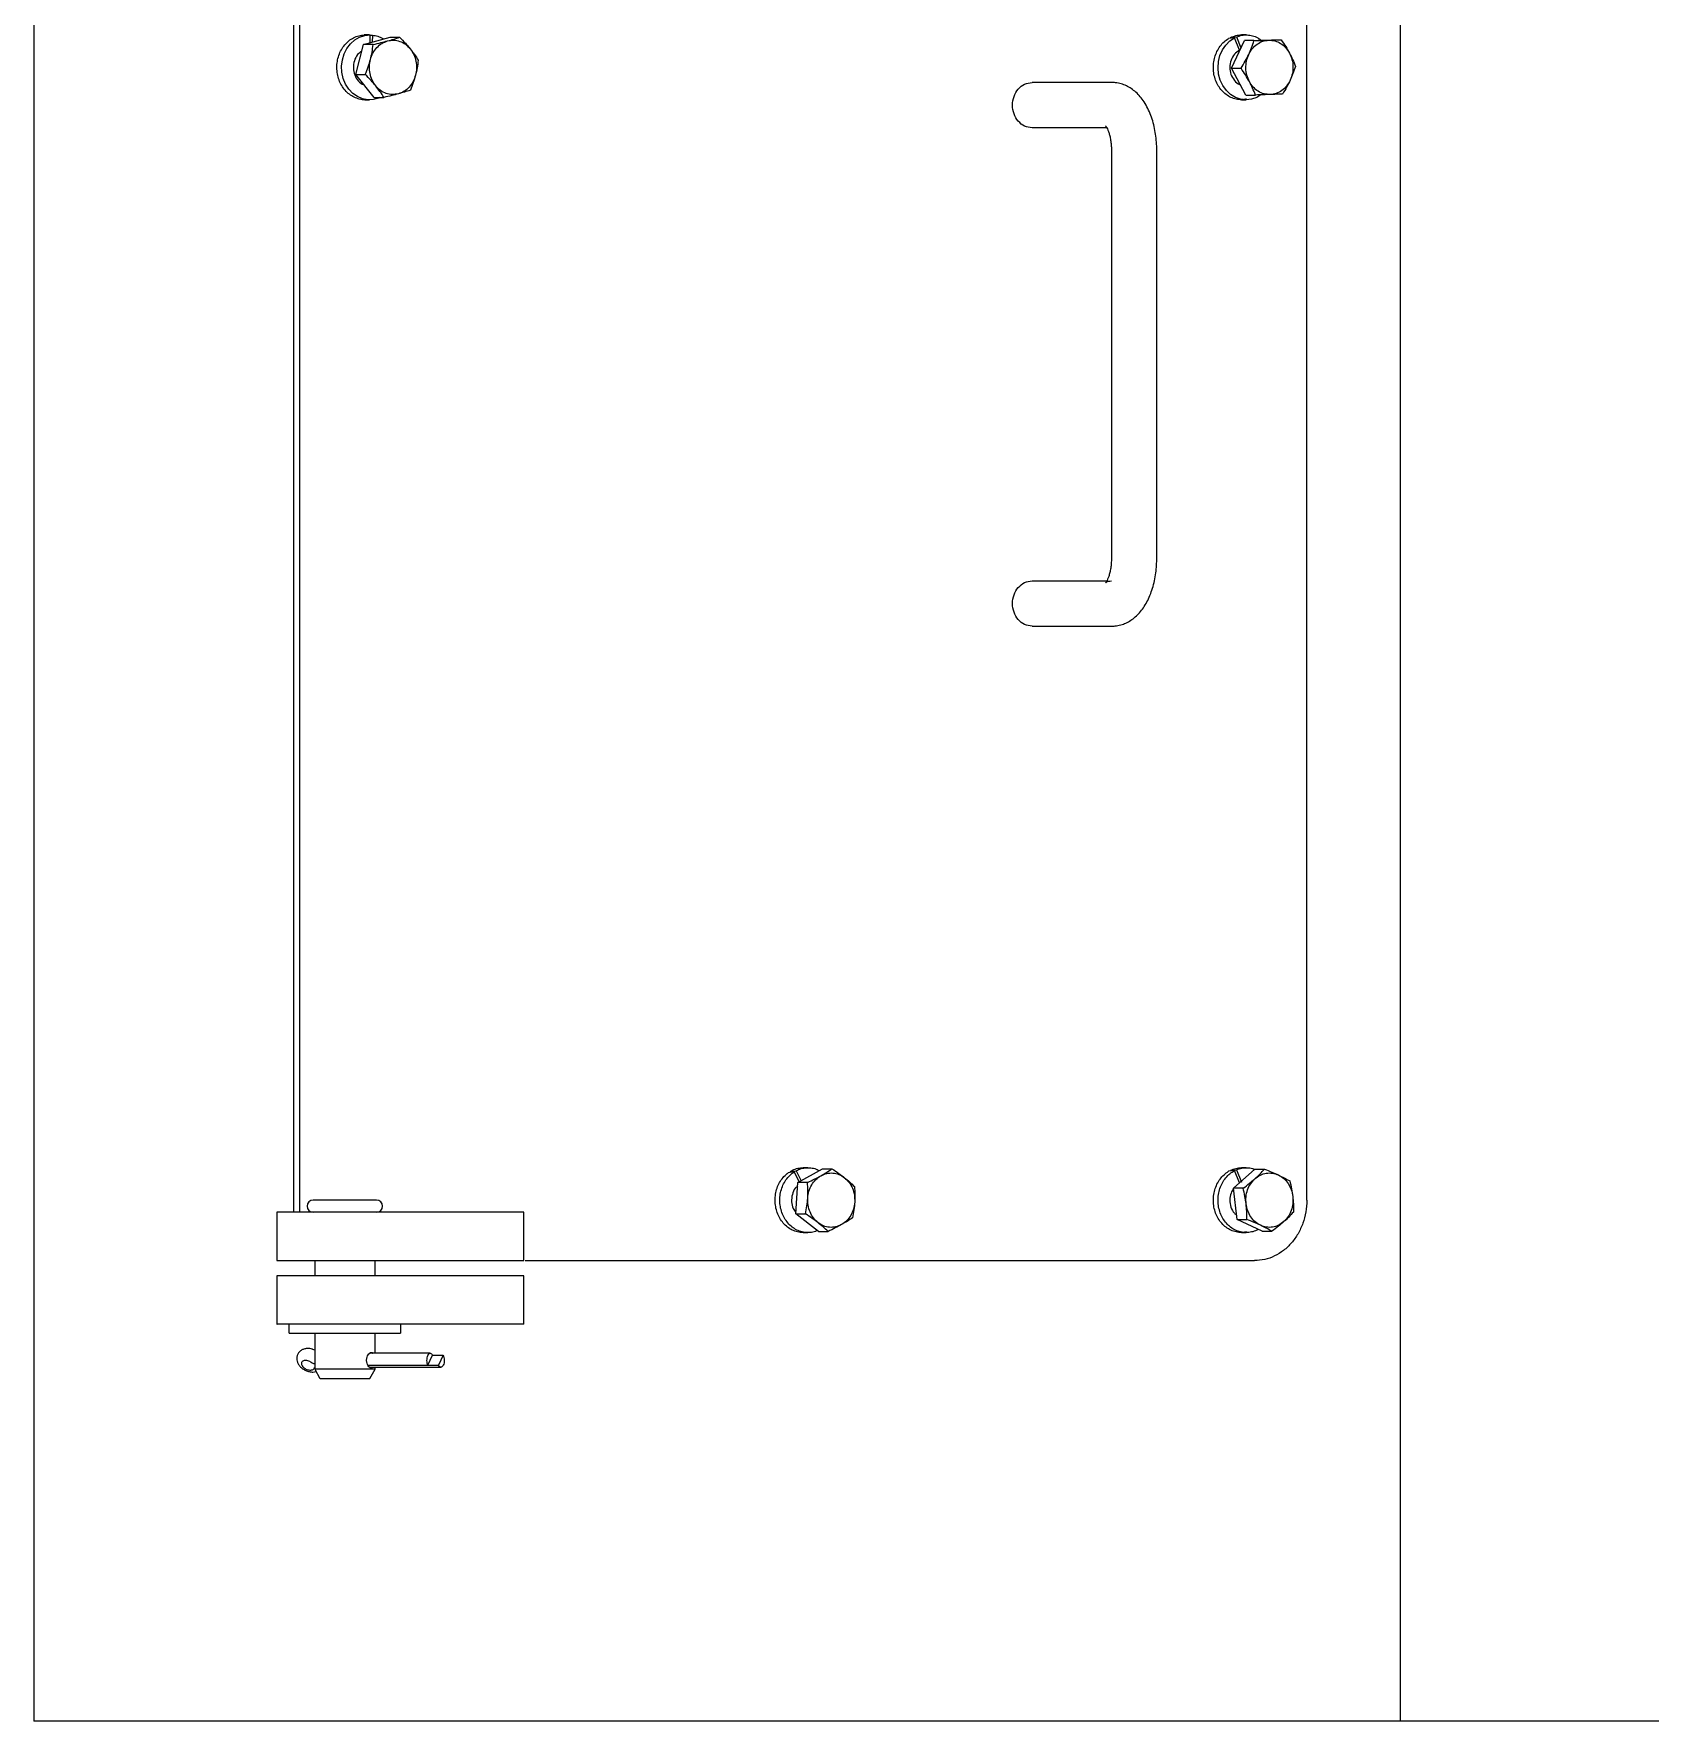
# Model space of a CAD drawing. Header units: millimetres. Extents: x 1293 to 41893, y 1011 to 26911.
# Drawn here: x 11413.3 to 11770, y 14113.7 to 14486.1 of the extents above; entities that cross this region are included whole.
import ezdxf

# ---------------------------------------------------------------- set-up
doc = ezdxf.new("R2010")
doc.units = ezdxf.units.MM
doc.header["$LTSCALE"] = 50
doc.layers.add('MAQUINAS', color=11, linetype='Continuous')

msp = doc.modelspace()

# ---------------------------------------------------------------- linework, layer by layer
at = {"layer": 'MAQUINAS', "linetype": 'Continuous', "lineweight": 25}
for p, q in [((11413.2516314, 15093.7092064), (11413.2516314, 14113.7092064)), ((11714.7942794, 15093.7092064), (11714.7942794, 14113.7092064)), ((11470.5751155, 14981.3758731), (11470.5751155, 14226.0425398)), ((11471.9084489, 14981.3758731), (11471.9084489, 14226.0425398)), ((11694.1883025, 14228.7092064), (11694.1883025, 14978.7092064)), ((11484.2934538, 14477.1302591), (11486.0302959, 14483.761838)), ((11486.0302959, 14483.761838), (11491.8724011, 14485.3407854)), ((11488.1490134, 14483.761838), (11486.0302959, 14483.761838)), ((11486.9303902, 14485.8635976), (11486.1625575, 14485.8628664)), ((11487.3755257, 14485.8658731), (11486.9303833, 14485.8658731)), ((11487.5015475, 14484.1594736), (11487.5114887, 14485.8641509)), ((11487.5113572, 14485.8416071), (11487.97031, 14485.8328422)), ((11487.97031, 14485.8328422), (11487.9612759, 14484.2837245)), ((11491.8724011, 14485.3407854), (11493.9911186, 14485.3407854)), ((11678.240588, 14485.2334978), (11676.9229378, 14485.0753105)), ((11677.3387137, 14485.2998272), (11678.6663129, 14485.4335326)), ((11677.5505409, 14478.5036404), (11680.3950455, 14484.6037818)), ((11679.3469419, 14482.5110679), (11678.240588, 14485.2334978)), ((11678.6663129, 14485.4335326), (11679.6515084, 14483.0092399)), ((11680.7878659, 14485.8658731), (11679.7545359, 14485.8658731)), ((11680.3950455, 14484.6037818), (11686.3924039, 14484.8093478)), ((11682.513763, 14484.6037818), (11680.3950455, 14484.6037818)), ((11686.3924039, 14484.8093478), (11688.5111213, 14484.8093478)), ((11679.290804, 14482.6492077), (11679.4919681, 14482.6671001)), ((11484.2934538, 14477.1302591), (11486.4121713, 14477.1302591)), ((11488.3987169, 14472.0776275), (11484.2934538, 14477.1302591)), ((11677.5505409, 14478.5036404), (11679.6692584, 14478.5036404)), ((11680.7033946, 14472.6090651), (11677.5505409, 14478.5036404)), ((11651.0665243, 14475.3758731), (11633.5665243, 14475.3758731)), ((11680.7033946, 14472.6090651), (11682.8221121, 14472.6090651)), ((11486.3421957, 14471.5525398), (11487.3755257, 14471.5525398)), ((11488.3987169, 14472.0776275), (11490.5174344, 14472.0776275)), ((11679.7545359, 14471.5525398), (11680.7878659, 14471.5525398)), ((11650.0370335, 14465.3758731), (11633.5665243, 14465.3758731)), ((11651.0665243, 14460.3758731), (11651.0665243, 14370.3758731)), ((11661.0665243, 14370.3758731), (11661.0665243, 14460.3758731)), ((11633.5665243, 14365.3758731), (11650.0379795, 14365.3758731)), ((11633.5665243, 14355.3758731), (11651.0665243, 14355.3758731)), ((11581.0647363, 14234.9607518), (11579.7597191, 14234.7753103)), ((11580.1575209, 14235.0397066), (11581.4742483, 14235.2017279)), ((11582.2075133, 14232.6751978), (11581.0647363, 14234.9607518)), ((11581.4742483, 14235.2017279), (11582.5782128, 14232.9937989)), ((11581.8794802, 14232.6038328), (11587.2815745, 14235.6187685)), ((11584.0816958, 14235.8658731), (11583.0483658, 14235.8658731)), ((11587.2815745, 14235.6187685), (11589.400292, 14235.6187685)), ((11678.240588, 14235.2334978), (11676.9229378, 14235.0753105)), ((11677.3387137, 14235.2998272), (11678.6663129, 14235.4335326)), ((11677.9947745, 14231.3328949), (11682.7391032, 14235.5741754)), ((11679.3469419, 14232.5110679), (11678.240588, 14235.2334978)), ((11678.6663129, 14235.4335326), (11679.7801329, 14232.6927307)), ((11680.7878659, 14235.8658731), (11679.7545359, 14235.8658731)), ((11682.7391032, 14235.5741754), (11684.8578207, 14235.5741754)), ((11581.4396349, 14225.6942708), (11581.8794802, 14232.6038328)), ((11583.9981977, 14232.6038328), (11581.8794802, 14232.6038328)), ((11680.113492, 14231.3328949), (11677.9947745, 14231.3328949)), ((11678.8035705, 14224.4679259), (11677.9947745, 14231.3328949)), ((11679.290804, 14232.6492077), (11679.4867027, 14232.6666318)), ((11466.9084489, 14226.0425398), (11466.9084489, 14215.3758731)), ((11521.4298037, 14226.0425398), (11494.8818224, 14226.0425398)), ((11521.4298037, 14215.3758731), (11521.4298037, 14226.0425398)), ((11581.4396349, 14225.6942708), (11583.5583524, 14225.6942708)), ((11586.4018838, 14221.7996444), (11581.4396349, 14225.6942708)), ((11678.8035705, 14224.4679259), (11680.922288, 14224.4679259)), ((11684.3566953, 14221.8442375), (11678.8035705, 14224.4679259)), ((11583.0483658, 14221.5525398), (11584.0816958, 14221.5525398)), ((11586.4018838, 14221.7996444), (11588.5206013, 14221.7996444)), ((11679.7545359, 14221.5525398), (11680.7878659, 14221.5525398)), ((11684.3566953, 14221.8442375), (11686.4754127, 14221.8442375)), ((11475.241769, 14215.3758731), (11475.241769, 14212.0425398)), ((11488.5751023, 14212.0425398), (11488.5751023, 14215.3758731)), ((11494.8818224, 14215.3758731), (11521.4298037, 14215.3758731)), ((11521.6631371, 14215.3758731), (11682.6412971, 14215.3758731)), ((11466.9084489, 14212.0425398), (11466.9084489, 14201.3758731)), ((11521.4298037, 14212.0425398), (11494.8818224, 14212.0425398)), ((11521.4298037, 14201.3758731), (11521.4298037, 14212.0425398)), ((11469.5751155, 14201.3758731), (11469.5751155, 14199.3758731)), ((11494.2417822, 14199.3758731), (11494.2417822, 14201.3758731)), ((11521.4298037, 14201.3758731), (11494.8818224, 14201.3758731)), ((11475.241769, 14199.3758731), (11475.241769, 14191.3758731)), ((11488.5751023, 14194.9092064), (11488.5751023, 14199.3758731)), ((11500.7637379, 14194.9092064), (11487.3395402, 14194.9092064)), ((11500.2497398, 14192.2710286), (11501.2777359, 14194.4807176)), ((11501.2777359, 14194.4807176), (11503.6120807, 14194.4807176)), ((11503.6120807, 14194.4807176), (11502.5840846, 14192.2710286)), ((11475.241769, 14191.6859394), (11475.0928354, 14191.5343383)), ((11475.241769, 14191.3758731), (11476.3964695, 14189.3758731)), ((11487.003112, 14192.2710286), (11502.5840846, 14192.2710286)), ((11487.3395402, 14191.8425398), (11503.0980826, 14191.8425398)), ((11487.4204018, 14189.3758731), (11488.5751023, 14191.3758731)), ((11488.5751023, 14191.3758731), (11488.5751023, 14191.8425398)), ((11510.8968592, 14113.7092064), (11413.2516314, 14113.7092064)), ((11913.4165986, 14113.7092064), (11577.1914783, 14113.7092064))]:
    msp.add_line(p, q, dxfattribs=at)
at = {"layer": 'MAQUINAS', "linetype": 'Continuous', "lineweight": 25, "flags": 128}
for points in [[(11489.6476082, 14472.0776275), (11489.3782481, 14471.9364659), (11488.2097283, 14471.6176608), (11487.0099006, 14471.5650035), (11485.823795, 14471.7804701), (11484.6959262, 14472.2559742), (11483.6686236, 14472.9736699), (11482.780442, 14473.9066218), (11482.0647153, 14475.0198161), (11481.5483047, 14476.2714743), (11481.2505914, 14477.6146212), (11481.1827485, 14478.9988483), (11481.3473224, 14480.372205), (11481.7381364, 14481.6831488), (11482.3405232, 14482.8824798), (11483.1318751, 14483.9251867), (11484.0824923, 14484.7721364), (11485.1566981, 14485.3915426), (11486.314177, 14485.7601589), (11487.5114887, 14485.8641509)], [(11684.0578277, 14472.6465443), (11683.1238877, 14472.0803392), (11681.9731381, 14471.6846269), (11680.7779048, 14471.552549), (11679.5830454, 14471.6890625), (11678.4334032, 14472.0890439), (11677.3721247, 14472.7374819), (11676.4390398, 14473.6100404), (11675.6691677, 14474.6739721), (11675.0914017, 14475.8893472), (11674.7274257, 14477.2105524), (11674.5908997, 14478.5880025), (11674.6869475, 14479.9700015), (11675.0119645, 14481.3046824), (11675.5537527, 14482.5419545), (11676.2919787, 14483.6353824), (11677.1989366, 14484.5439295), (11678.240588, 14485.2334978)]]:
    msp.add_lwpolyline(points, dxfattribs=at)
at = {"layer": 'MAQUINAS', "linetype": 'Continuous', "lineweight": 25}
for centre, start, end in [((11474.9084356, 14227.3758731), 90, 270), ((11488.9084356, 14227.3758731), 270, 90)]:
    msp.add_arc(centre, 1.3333333, start, end, dxfattribs=at)
for points, knots in [([(11486.3417841, 14471.5578676), (11486.3252947, 14471.5561022), (11485.9101963, 14471.51166), (11485.0894112, 14471.6733312), (11483.9360226, 14472.0599833), (11482.8713816, 14472.7270068), (11481.9374234, 14473.6102941), (11481.1686709, 14474.6871638), (11480.5941186, 14475.9143939), (11480.2352922, 14477.2466768), (11480.1056693, 14478.6338062), (11480.2101118, 14480.023784), (11480.5447015, 14481.364394), (11481.0968773, 14482.6054511), (11481.8459271, 14483.6999051), (11482.7636939, 14484.6084348), (11483.8158969, 14485.2903925), (11484.9624316, 14485.7446249), (11485.7625156, 14485.8234526), (11486.1625575, 14485.8628664)], [0, 0, 0, 0, 0.0025787957, 0.0649176209, 0.1272564462, 0.1895952715, 0.2519340967, 0.314272922, 0.3766117473, 0.4389505726, 0.5012893978, 0.5636282231, 0.6259670484, 0.6883058736, 0.7506446989, 0.8129835242, 0.8753223495, 0.9376611747, 1, 1, 1, 1]), ([(11487.5485415, 14480.4460486), (11487.6761654, 14480.9811881), (11487.9441068, 14482.1046924), (11488.0785875, 14483.1922816), (11488.1490134, 14483.761838)], [0, 0, 0, 0, 0.47631292503, 1, 1, 1, 1]), ([(11487.97031, 14485.8328422), (11488.364861, 14485.7584276), (11489.153963, 14485.6095984), (11489.9733139, 14485.2679118), (11490.3502916, 14484.9758892), (11490.3947784, 14484.9414279)], [0, 0, 0, 0, 0.4686478607, 0.9372957215, 1, 1, 1, 1]), ([(11488.1490134, 14483.761838), (11488.7295092, 14483.8974467), (11489.8379875, 14484.1563965), (11490.854051, 14484.4238975), (11491.3380152, 14484.5513117)], [0, 0, 0, 0, 0.523687075, 1, 1, 1, 1]), ([(11491.3380152, 14484.5513117), (11491.796916, 14484.6787259), (11492.76036, 14484.9462269), (11493.5681102, 14485.2051767), (11493.9911186, 14485.3407854)], [0, 0, 0, 0, 0.476312925, 1, 1, 1, 1]), ([(11493.9911186, 14485.3407854), (11494.4224449, 14484.9068376), (11495.2460785, 14484.0781982), (11495.9678908, 14483.222195), (11496.3116994, 14482.8144696)], [0, 0, 0, 0, 0.52368707497, 1, 1, 1, 1]), ([(11680.8364787, 14471.6933871), (11680.57855, 14471.6394336), (11679.9258527, 14471.5029025), (11678.8544411, 14471.5893301), (11677.6824879, 14471.9148825), (11676.5867893, 14472.5059895), (11675.6103864, 14473.3270846), (11674.7894107, 14474.3509371), (11674.1548136, 14475.5381572), (11673.7303718, 14476.8444523), (11673.5320386, 14478.2206961), (11673.5672051, 14479.6153668), (11673.8347384, 14480.9756969), (11674.3239028, 14482.2521941), (11675.0189314, 14483.3911211), (11675.8840643, 14484.3714832), (11676.5766467, 14484.8407014), (11676.9229378, 14485.0753105)], [0, 0, 0, 0, 0.0445881518, 0.1128318552, 0.1810755587, 0.2493192621, 0.3175629656, 0.385806669, 0.4540503725, 0.5222940759, 0.5905377793, 0.6587814828, 0.7270251862, 0.7952688897, 0.8635125931, 0.9317562966, 1, 1, 1, 1]), ([(11677.3387137, 14485.2998272), (11677.7163, 14485.4507955), (11678.4714725, 14485.7527321), (11679.3047187, 14485.9045178), (11679.7286849, 14485.8605196), (11679.7539495, 14485.8578977)], [0, 0, 0, 0, 0.4846446779, 0.9692893559, 1, 1, 1, 1]), ([(11678.6663129, 14485.4335326), (11679.050603, 14485.5674244), (11679.8191831, 14485.8352081), (11681.0308236, 14485.9038538), (11682.2233066, 14485.7124727), (11683.2685083, 14485.3250811), (11683.8510136, 14484.9051372), (11684.0931979, 14484.73054)], [0, 0, 0, 0, 0.2122405614, 0.4244811229, 0.6367216843, 0.8489622458, 1, 1, 1, 1]), ([(11681.3594599, 14481.5537111), (11681.5764674, 14482.045966), (11682.0320659, 14483.0794355), (11682.348205, 14484.0798681), (11682.513763, 14484.6037818)], [0, 0, 0, 0, 0.476312925, 1, 1, 1, 1]), ([(11682.513763, 14484.6037818), (11683.1075928, 14484.6214369), (11684.2415329, 14484.6551501), (11685.2838989, 14484.6899765), (11685.7803914, 14484.7065648)], [0, 0, 0, 0, 0.523687075, 1, 1, 1, 1]), ([(11685.7803914, 14484.7065648), (11686.2518204, 14484.7231531), (11687.2415669, 14484.7579795), (11688.074779, 14484.7916927), (11688.5111213, 14484.8093478)], [0, 0, 0, 0, 0.476312925, 1, 1, 1, 1]), ([(11688.5111213, 14484.8093478), (11688.8606494, 14484.3030893), (11689.5280864, 14483.3363698), (11690.0885441, 14482.3377267), (11690.3554974, 14481.8620601)], [0, 0, 0, 0, 0.523687075, 1, 1, 1, 1]), ([(11485.6355487, 14482.2546215), (11485.4012043, 14482.1123367), (11484.7580087, 14481.7218136), (11484.0655512, 14480.542562), (11483.6981504, 14478.9918531), (11483.8765592, 14477.3635555), (11484.576993, 14475.9849306), (11485.3652876, 14475.1241148), (11485.9139911, 14474.9573726), (11486.0179385, 14474.9257846)], [0, 0, 0, 0, 0.0987064144, 0.2709154699, 0.4431245254, 0.6153335809, 0.7875426365, 0.959751692, 1, 1, 1, 1]), ([(11486.4121713, 14477.1302591), (11486.6400845, 14477.6998155), (11487.0752934, 14478.7874047), (11487.3958542, 14479.910909), (11487.5485415, 14480.4460486)], [0, 0, 0, 0, 0.523687075, 1, 1, 1, 1]), ([(11496.3116994, 14482.8144696), (11496.6304446, 14482.4067442), (11497.2996375, 14481.550741), (11497.8225429, 14480.7221016), (11498.0963818, 14480.2881538)], [0, 0, 0, 0, 0.476312925, 1, 1, 1, 1]), ([(11498.0963818, 14480.2881538), (11498.0259559, 14479.7185974), (11497.8914752, 14478.6310082), (11497.6235338, 14477.5075039), (11497.4959099, 14476.9723643)], [0, 0, 0, 0, 0.523687075, 1, 1, 1, 1]), ([(11679.3469419, 14482.5110679), (11678.9455942, 14482.2429983), (11678.1428987, 14481.706859), (11677.3816284, 14480.3145982), (11677.1041133, 14478.7316372), (11677.3652746, 14477.1195175), (11678.1397902, 14475.7993236), (11678.9266031, 14475.0136561), (11679.4334736, 14474.8894687), (11679.4912363, 14474.8753163)], [0, 0, 0, 0, 0.1631689625, 0.326337925, 0.4895068875, 0.6526758499, 0.8158448124, 0.9790137749, 1, 1, 1, 1]), ([(11679.6692584, 14478.5036404), (11679.9923038, 14479.0275541), (11680.609171, 14480.0279867), (11681.117389, 14481.0614562), (11681.3594599, 14481.5537111)], [0, 0, 0, 0, 0.523687075, 1, 1, 1, 1]), ([(11690.3554974, 14481.8620601), (11690.5973873, 14481.3863935), (11691.1052255, 14480.3877505), (11691.4719343, 14479.421031), (11691.663975, 14478.9147725)], [0, 0, 0, 0, 0.476312925, 1, 1, 1, 1]), ([(11488.732752, 14474.6039433), (11488.3889435, 14475.0116687), (11487.6671311, 14475.8676719), (11486.8434975, 14476.6963113), (11486.4121713, 14477.1302591)], [0, 0, 0, 0, 0.47631292503, 1, 1, 1, 1]), ([(11497.4959099, 14476.9723643), (11497.3432226, 14476.4372248), (11497.0226618, 14475.3137205), (11496.5874529, 14474.2261313), (11496.3595397, 14473.6565749)], [0, 0, 0, 0, 0.476312925, 1, 1, 1, 1]), ([(11681.5136344, 14475.5563528), (11681.2466811, 14476.0320194), (11680.6862234, 14477.0306624), (11680.0187865, 14477.9973819), (11679.6692584, 14478.5036404)], [0, 0, 0, 0, 0.476312925, 1, 1, 1, 1]), ([(11691.663975, 14478.9147725), (11691.4984171, 14478.3908588), (11691.1822779, 14477.3904262), (11690.7266794, 14476.3569567), (11690.5096719, 14475.8647018)], [0, 0, 0, 0, 0.523687075, 1, 1, 1, 1]), ([(11490.5174344, 14472.0776275), (11490.2435956, 14472.5115753), (11489.7206901, 14473.3402147), (11489.0514972, 14474.1962179), (11488.732752, 14474.6039433)], [0, 0, 0, 0, 0.52368707497, 1, 1, 1, 1]), ([(11493.7064362, 14472.8671012), (11493.2224721, 14472.739687), (11492.2064086, 14472.472186), (11491.0979302, 14472.2132362), (11490.5174344, 14472.0776275)], [0, 0, 0, 0, 0.476312925, 1, 1, 1, 1]), ([(11496.3595397, 14473.6565749), (11495.9365313, 14473.5209662), (11495.128781, 14473.2620164), (11494.165337, 14472.9945154), (11493.7064362, 14472.8671012)], [0, 0, 0, 0, 0.52368707497, 1, 1, 1, 1]), ([(11661.0665243, 14460.3758731), (11661.0628847, 14460.6932083), (11661.0525233, 14461.5966355), (11660.9388507, 14463.0818139), (11660.6861428, 14464.8052488), (11660.3032944, 14466.4856589), (11659.7857782, 14468.1083533), (11659.12203, 14469.6569525), (11658.3339033, 14471.0447183), (11657.4461818, 14472.2388633), (11656.4986768, 14473.2205733), (11655.4774885, 14474.0219705), (11654.3922933, 14474.6445178), (11653.213308, 14475.098077), (11652.0926139, 14475.3402887), (11651.3579106, 14475.3657679), (11651.0665243, 14475.3758731)], [0, 0, 0, 0, 0.0431605368, 0.1228744979, 0.2030849947, 0.2842115597, 0.3667386308, 0.4511004513, 0.5374058435, 0.6137164547, 0.6861587356, 0.7548859029, 0.8207379387, 0.8846399636, 0.9542477262, 1, 1, 1, 1]), ([(11682.8221121, 14472.6090651), (11682.6300714, 14473.1153236), (11682.2633625, 14474.0820431), (11681.7555243, 14475.0806862), (11681.5136344, 14475.5563528)], [0, 0, 0, 0, 0.523687075, 1, 1, 1, 1]), ([(11686.0887404, 14472.7118481), (11685.592248, 14472.6952598), (11684.549882, 14472.6604334), (11683.4159418, 14472.6267202), (11682.8221121, 14472.6090651)], [0, 0, 0, 0, 0.476312925, 1, 1, 1, 1]), ([(11688.8194704, 14472.8146311), (11688.383128, 14472.796976), (11687.549916, 14472.7632628), (11686.5601695, 14472.7284364), (11686.0887404, 14472.7118481)], [0, 0, 0, 0, 0.523687075, 1, 1, 1, 1]), ([(11690.5096719, 14475.8647018), (11690.2676011, 14475.3724469), (11689.759383, 14474.3389774), (11689.1425158, 14473.3385448), (11688.8194704, 14472.8146311)], [0, 0, 0, 0, 0.47631292503, 1, 1, 1, 1]), ([(11649.7744065, 14465.7762461), (11649.7816994, 14465.7694873), (11649.7972279, 14465.755096), (11649.9610502, 14465.5318169), (11650.1784309, 14465.1320376), (11650.4228712, 14464.5488422), (11650.6584068, 14463.7973279), (11650.859662, 14462.8970001), (11651.0029826, 14461.8810308), (11651.0610187, 14461.0210681), (11651.0653396, 14460.5146998), (11651.0665243, 14460.3758731)], [0, 0, 0, 0, 0.0971388164, 0.2068330706, 0.3188614075, 0.435279222, 0.5570996947, 0.6840703489, 0.8152406406, 0.9493461023, 1, 1, 1, 1]), ([(11651.0665243, 14370.3758731), (11651.0643362, 14370.1855599), (11651.0578695, 14369.6230897), (11650.9850828, 14368.7027633), (11650.8262084, 14367.6730806), (11650.6057297, 14366.7603075), (11650.3496246, 14366.0066097), (11650.0914459, 14365.4439783), (11649.874501, 14365.0906401), (11649.750336, 14364.9454278), (11649.7754809, 14364.9824515), (11649.9974159, 14365.1360468), (11650.4428662, 14365.3266985), (11650.8486472, 14365.3586938), (11651.0665243, 14365.3758731)], [0, 0, 0, 0, 0.0462602151, 0.1367219817, 0.2263681415, 0.3142386648, 0.3996056221, 0.4820363974, 0.5617280656, 0.6399654663, 0.7194846424, 0.8028091725, 0.8941217854, 1, 1, 1, 1]), ([(11651.0665243, 14355.3758731), (11651.4463662, 14355.392703), (11652.2396145, 14355.4278499), (11653.4124033, 14355.7178291), (11654.5542149, 14356.1867635), (11655.6199934, 14356.8293482), (11656.6098252, 14357.6354691), (11657.524487, 14358.6089852), (11658.3607811, 14359.7555287), (11659.108011, 14361.0748992), (11659.7493631, 14362.5493026), (11660.2696361, 14364.143984), (11660.662296, 14365.8196446), (11660.9248364, 14367.5450824), (11661.0497998, 14369.0726919), (11661.0619319, 14370.0180359), (11661.0665243, 14370.3758731)], [0, 0, 0, 0, 0.0596188932, 0.1245059559, 0.1891232118, 0.2546087435, 0.3221239966, 0.3927975063, 0.4674499287, 0.5460681499, 0.6274325348, 0.7094797321, 0.7908829251, 0.8714328517, 0.9513339992, 1, 1, 1, 1]), ([(11583.0474413, 14221.5812237), (11582.9241899, 14221.5730675), (11582.4008252, 14221.5384338), (11581.4818268, 14221.7504917), (11580.3474597, 14222.2145799), (11579.3140985, 14222.9419054), (11578.4209871, 14223.880466), (11577.7015229, 14225.0016538), (11577.1827375, 14226.2616228), (11576.8841083, 14227.6135311), (11576.8167878, 14229.0066192), (11576.9835181, 14230.3882376), (11577.377235, 14231.7080112), (11577.9861725, 14232.9108557), (11578.77624, 14233.9723518), (11579.4318927, 14234.5076575), (11579.7597191, 14234.7753103)], [0, 0, 0, 0, 0.02314700086, 0.09828953926, 0.17343207765, 0.24857461605, 0.32371715444, 0.39885969284, 0.47400223123, 0.54914476963, 0.62428730802, 0.69942984642, 0.77457238481, 0.84971492321, 0.9248574616, 1, 1, 1, 1]), ([(11586.1816896, 14222.0088702), (11586.0482346, 14221.9443038), (11585.5450801, 14221.7008743), (11584.5968477, 14221.5428585), (11583.3930525, 14221.5488506), (11582.2096315, 14221.8402336), (11581.0979354, 14222.3849469), (11580.097828, 14223.1682075), (11579.2473413, 14224.1591033), (11578.5782619, 14225.3208499), (11578.1157325, 14226.6097458), (11577.8771165, 14227.9774179), (11577.8713188, 14229.3726394), (11578.0987545, 14230.7426384), (11578.5501481, 14232.0375315), (11579.2113204, 14233.202998), (11580.04715, 14234.2166564), (11580.7255409, 14234.71272), (11581.0647363, 14234.9607518)], [0, 0, 0, 0, 0.0234999506, 0.0885999539, 0.1536999572, 0.2187999605, 0.2838999638, 0.3489999671, 0.4140999704, 0.4791999736, 0.5442999769, 0.6093999802, 0.6744999835, 0.7395999868, 0.8046999901, 0.8697999934, 0.9348999967, 1, 1, 1, 1]), ([(11580.1575209, 14235.0397066), (11580.5225857, 14235.2299483), (11581.2527151, 14235.6104315), (11582.2465208, 14235.8567246), (11582.8477427, 14235.8383505), (11583.0483704, 14235.832219)], [0, 0, 0, 0, 0.3998679587, 0.7997359173, 1, 1, 1, 1]), ([(11581.4742483, 14235.2017279), (11581.8472948, 14235.3726471), (11582.5933877, 14235.7144856), (11583.7961434, 14235.9029118), (11584.9964357, 14235.8233759), (11585.942747, 14235.5904064), (11586.4392029, 14235.304722), (11586.5768985, 14235.2254854)], [0, 0, 0, 0, 0.228112099, 0.456224198, 0.6843362969, 0.9124483959, 1, 1, 1, 1]), ([(11583.9981977, 14232.6038328), (11584.540903, 14232.8627721), (11585.5772188, 14233.3572262), (11586.5187368, 14233.8680085), (11586.967194, 14234.1113007)], [0, 0, 0, 0, 0.523687075, 1, 1, 1, 1]), ([(11586.967194, 14234.1113007), (11587.3905879, 14234.3545929), (11588.2794863, 14234.8653752), (11589.0150741, 14235.3598293), (11589.400292, 14235.6187685)], [0, 0, 0, 0, 0.476312925, 1, 1, 1, 1]), ([(11589.400292, 14235.6187685), (11589.9052209, 14235.2842766), (11590.8694014, 14234.6455518), (11591.736402, 14233.9857347), (11592.1493656, 14233.6714553)], [0, 0, 0, 0, 0.523687075, 1, 1, 1, 1]), ([(11680.8364787, 14221.6933871), (11680.57855, 14221.6394336), (11679.9258527, 14221.5029025), (11678.8544411, 14221.5893301), (11677.6824879, 14221.9148825), (11676.5867893, 14222.5059895), (11675.6103864, 14223.3270846), (11674.7894107, 14224.3509371), (11674.1548136, 14225.5381572), (11673.7303718, 14226.8444523), (11673.5320386, 14228.2206961), (11673.5672051, 14229.6153668), (11673.8347384, 14230.9756969), (11674.3239028, 14232.2521941), (11675.0189314, 14233.3911211), (11675.8840643, 14234.3714832), (11676.5766467, 14234.8407014), (11676.9229378, 14235.0753105)], [0, 0, 0, 0, 0.0445881518, 0.1128318552, 0.1810755587, 0.2493192621, 0.3175629656, 0.385806669, 0.4540503725, 0.5222940759, 0.5905377793, 0.6587814828, 0.7270251862, 0.7952688897, 0.8635125931, 0.9317562966, 1, 1, 1, 1]), ([(11683.4449739, 14222.2749991), (11683.338938, 14222.2075952), (11682.8818297, 14221.9170252), (11681.9757904, 14221.6514124), (11680.7791305, 14221.5045543), (11679.5751165, 14221.6456646), (11678.4186757, 14222.0471622), (11677.3505998, 14222.6999501), (11676.4116732, 14223.5779289), (11675.6369466, 14224.648577), (11675.0555467, 14225.8715956), (11674.689277, 14227.2011236), (11674.5518993, 14228.5872244), (11674.6485236, 14229.9779942), (11674.9756912, 14231.3208078), (11675.5204986, 14232.5668694), (11676.2648309, 14233.6634413), (11677.1720502, 14234.5916595), (11677.8844087, 14235.0195517), (11678.240588, 14235.2334978)], [0, 0, 0, 0, 0.0185274054, 0.0798694426, 0.1412114798, 0.2025535169, 0.2638955541, 0.3252375912, 0.3865796284, 0.4479216656, 0.5092637027, 0.5706057399, 0.631947777, 0.6932898142, 0.7546318514, 0.8159738885, 0.8773159257, 0.9386579628, 1, 1, 1, 1]), ([(11677.3387137, 14235.2998272), (11677.7163, 14235.4507955), (11678.4714725, 14235.7527321), (11679.3047187, 14235.9045178), (11679.7286849, 14235.8605196), (11679.7539495, 14235.8578977)], [0, 0, 0, 0, 0.48464467793, 0.96928935586, 1, 1, 1, 1]), ([(11678.6663129, 14235.4335326), (11679.0509024, 14235.5683862), (11679.8200815, 14235.8380934), (11681.02723, 14235.8923128), (11681.989217, 14235.7837022), (11682.5105657, 14235.5615342), (11682.6557537, 14235.4996636)], [0, 0, 0, 0, 0.2953360335, 0.5906720671, 0.8860081006, 1, 1, 1, 1]), ([(11682.7536055, 14233.4535351), (11683.1239205, 14233.795788), (11683.9013821, 14234.5143343), (11684.5290954, 14235.2099109), (11684.8578207, 14235.5741754)], [0, 0, 0, 0, 0.476312925, 1, 1, 1, 1]), ([(11684.8578207, 14235.5741754), (11685.4134972, 14235.3488386), (11686.4745823, 14234.9185496), (11687.4416875, 14234.4740514), (11687.9023322, 14234.2623312)], [0, 0, 0, 0, 0.52368707497, 1, 1, 1, 1]), ([(11687.9023322, 14234.2623312), (11688.3379136, 14234.0506109), (11689.2523992, 14233.6061127), (11690.0127562, 14233.1758237), (11690.4109454, 14232.950487)], [0, 0, 0, 0, 0.476312925, 1, 1, 1, 1]), ([(11581.8312497, 14231.8461758), (11581.647522, 14231.6898818), (11581.0923516, 14231.2176079), (11580.5755382, 14229.9647328), (11580.4161265, 14228.3799259), (11580.7220562, 14226.9274192), (11581.2428139, 14226.2484324), (11581.4571238, 14225.9690057)], [0, 0, 0, 0, 0.1179390542, 0.3563767004, 0.5948143466, 0.8332519928, 1, 1, 1, 1]), ([(11584.0462242, 14229.1490518), (11584.0691862, 14229.7066234), (11584.1173938, 14230.8772228), (11584.0391651, 14232.0104017), (11583.9981977, 14232.6038328)], [0, 0, 0, 0, 0.476312925, 1, 1, 1, 1]), ([(11592.1493656, 14233.6714553), (11592.5372658, 14233.3571759), (11593.3516469, 14232.6973588), (11594.0150994, 14232.058634), (11594.3625408, 14231.7241421)], [0, 0, 0, 0, 0.476312925, 1, 1, 1, 1]), ([(11594.3625408, 14231.7241421), (11594.4035082, 14231.130711), (11594.4817369, 14229.9975321), (11594.4335293, 14228.8269327), (11594.4105674, 14228.2693611)], [0, 0, 0, 0, 0.523687075, 1, 1, 1, 1]), ([(11678.0059111, 14231.238369), (11677.8044376, 14230.9320429), (11677.3233767, 14230.2006238), (11677.1104902, 14228.7143945), (11677.3761563, 14227.1498358), (11677.9566498, 14225.9668219), (11678.5182708, 14225.55794), (11678.6898692, 14225.4330097)], [0, 0, 0, 0, 0.173199335, 0.4135504121, 0.6539014892, 0.8942525664, 1, 1, 1, 1]), ([(11680.113492, 14231.3328949), (11680.5997047, 14231.6971594), (11681.528146, 14232.3927359), (11682.3582271, 14233.1112822), (11682.7536055, 14233.4535351)], [0, 0, 0, 0, 0.523687075, 1, 1, 1, 1]), ([(11680.7858392, 14227.9004104), (11680.7080412, 14228.4543836), (11680.5447074, 14229.6174281), (11680.2616995, 14230.7432936), (11680.113492, 14231.3328949)], [0, 0, 0, 0, 0.476312925, 1, 1, 1, 1]), ([(11690.4109454, 14232.950487), (11690.5591529, 14232.3608857), (11690.8421608, 14231.2350202), (11691.0054946, 14230.0719756), (11691.0832926, 14229.5180025)], [0, 0, 0, 0, 0.523687075, 1, 1, 1, 1]), ([(11488.0360906, 14228.7092064), (11487.791801, 14228.7092064), (11487.3032219, 14228.7092064), (11486.2999373, 14228.7092064), (11485.1447965, 14228.7092064), (11483.8607545, 14228.7092064), (11482.5028981, 14228.7092064), (11481.1218776, 14228.7092064), (11479.7711493, 14228.7092064), (11478.5026141, 14228.7092064), (11477.3646638, 14228.7092064), (11476.4024655, 14228.7092064), (11475.6476077, 14228.7092064), (11475.1492158, 14228.7092064), (11474.9079464, 14228.7092064), (11474.9337284, 14228.7092064), (11474.9414823, 14228.7092064)], [0, 0, 0, 0, 0.0744595935, 0.1489191869, 0.2233787804, 0.2978383739, 0.3722979674, 0.4467575608, 0.5212171543, 0.5956767478, 0.6701363412, 0.7445959347, 0.8190555282, 0.8935151216, 0.9679747151, 1, 1, 1, 1]), ([(11488.875389, 14228.7092064), (11488.8794312, 14228.7092064), (11488.8905663, 14228.7092064), (11488.6250457, 14228.7092064), (11488.232409, 14228.7092064), (11488.0360906, 14228.7092064)], [0, 0, 0, 0, 0.2217587323, 0.61087936615, 1, 1, 1, 1]), ([(11583.5583524, 14225.6942708), (11583.6748724, 14226.2877019), (11583.8973718, 14227.4208808), (11583.998199, 14228.5914802), (11584.0462242, 14229.1490518)], [0, 0, 0, 0, 0.523687075, 1, 1, 1, 1]), ([(11594.4105674, 14228.2693611), (11594.3625421, 14227.7117895), (11594.2617149, 14226.5411901), (11594.0392155, 14225.4080112), (11593.9226955, 14224.8145801)], [0, 0, 0, 0, 0.476312925, 1, 1, 1, 1]), ([(11680.922288, 14224.4679259), (11680.9315679, 14225.0575272), (11680.9492881, 14226.1833927), (11680.8385738, 14227.3464373), (11680.7858392, 14227.9004104)], [0, 0, 0, 0, 0.523687075, 1, 1, 1, 1]), ([(11691.0832926, 14229.5180025), (11691.1360272, 14228.9640293), (11691.2467415, 14227.8009848), (11691.2290213, 14226.6751193), (11691.2197414, 14226.085518)], [0, 0, 0, 0, 0.476312925, 1, 1, 1, 1]), ([(11494.8818224, 14226.0425398), (11494.3783462, 14226.0425398), (11493.3713937, 14226.0425398), (11491.3579101, 14226.0425398), (11489.0575944, 14226.0425398), (11486.5081366, 14226.0425398), (11483.8060439, 14226.0425398), (11481.0394447, 14226.0425398), (11478.3022851, 14226.0425398), (11475.6864573, 14226.0425398), (11473.2803721, 14226.0425398), (11471.164023, 14226.0425398), (11469.412461, 14226.0425398), (11468.0705515, 14226.0425398), (11467.2361597, 14226.0425398), (11466.8672607, 14226.0425398), (11466.9399983, 14226.0425398), (11466.9537942, 14226.0425398)], [0, 0, 0, 0, 0.0702540181, 0.1405080363, 0.2107620544, 0.2810160726, 0.3512700907, 0.4215241088, 0.491778127, 0.5620321451, 0.6322861633, 0.7025401814, 0.7727941995, 0.8430482177, 0.9133022358, 0.983556254, 1, 1, 1, 1]), ([(11586.307426, 14223.7469576), (11585.8944624, 14224.061237), (11585.0274618, 14224.7210541), (11584.0632813, 14225.3597789), (11583.5583524, 14225.6942708)], [0, 0, 0, 0, 0.476312925, 1, 1, 1, 1]), ([(11588.5206013, 14221.7996444), (11588.1731598, 14222.1341363), (11587.5097073, 14222.7728611), (11586.6953262, 14223.4326782), (11586.307426, 14223.7469576)], [0, 0, 0, 0, 0.523687075, 1, 1, 1, 1]), ([(11591.4895976, 14223.3071122), (11591.0411404, 14223.06382), (11590.0996224, 14222.5530377), (11589.0633065, 14222.0585836), (11588.5206013, 14221.7996444)], [0, 0, 0, 0, 0.476312925, 1, 1, 1, 1]), ([(11593.9226955, 14224.8145801), (11593.5374777, 14224.5556408), (11592.8018899, 14224.0611867), (11591.9129914, 14223.5504044), (11591.4895976, 14223.3071122)], [0, 0, 0, 0, 0.523687075, 1, 1, 1, 1]), ([(11683.9667996, 14223.1560817), (11683.5061549, 14223.367802), (11682.5390497, 14223.8123002), (11681.4779646, 14224.2425892), (11680.922288, 14224.4679259)], [0, 0, 0, 0, 0.476312925, 1, 1, 1, 1]), ([(11686.4754127, 14221.8442375), (11686.0772236, 14222.0695743), (11685.3168666, 14222.4998633), (11684.4023809, 14222.9443615), (11683.9667996, 14223.1560817)], [0, 0, 0, 0, 0.523687075, 1, 1, 1, 1]), ([(11689.1155263, 14223.9648778), (11688.7201479, 14223.6226249), (11687.8900668, 14222.9040786), (11686.9616255, 14222.208502), (11686.4754127, 14221.8442375)], [0, 0, 0, 0, 0.476312925, 1, 1, 1, 1]), ([(11691.2197414, 14226.085518), (11690.8910161, 14225.7212535), (11690.2633029, 14225.025677), (11689.4858413, 14224.3071307), (11689.1155263, 14223.9648778)], [0, 0, 0, 0, 0.523687075, 1, 1, 1, 1]), ([(11466.9537942, 14215.3758731), (11466.9399983, 14215.3758731), (11466.8672607, 14215.3758731), (11467.2361597, 14215.3758731), (11468.0705515, 14215.3758731), (11469.412461, 14215.3758731), (11471.164023, 14215.3758731), (11473.2803721, 14215.3758731), (11475.6864573, 14215.3758731), (11478.3022851, 14215.3758731), (11481.0394447, 14215.3758731), (11483.8060439, 14215.3758731), (11486.5081366, 14215.3758731), (11489.0575944, 14215.3758731), (11491.3579101, 14215.3758731), (11493.3713937, 14215.3758731), (11494.3783462, 14215.3758731), (11494.8818224, 14215.3758731)], [0, 0, 0, 0, 0.016443746, 0.0866977642, 0.1569517823, 0.2272058005, 0.2974598186, 0.3677138367, 0.4379678549, 0.508221873, 0.5784758912, 0.6487299093, 0.7189839274, 0.7892379456, 0.8594919637, 0.9297459819, 1, 1, 1, 1]), ([(11494.8818224, 14212.0425398), (11494.3783462, 14212.0425398), (11493.3713937, 14212.0425398), (11491.3579101, 14212.0425398), (11489.0575944, 14212.0425398), (11486.5081366, 14212.0425398), (11483.8060439, 14212.0425398), (11481.0394447, 14212.0425398), (11478.3022851, 14212.0425398), (11475.6864573, 14212.0425398), (11473.2803721, 14212.0425398), (11471.164023, 14212.0425398), (11469.412461, 14212.0425398), (11468.0705515, 14212.0425398), (11467.2361597, 14212.0425398), (11466.8672607, 14212.0425398), (11466.9399983, 14212.0425398), (11466.9537942, 14212.0425398)], [0, 0, 0, 0, 0.07025401814, 0.14050803628, 0.21076205442, 0.28101607256, 0.3512700907, 0.42152410884, 0.49177812698, 0.56203214511, 0.63228616325, 0.70254018139, 0.77279419953, 0.84304821767, 0.91330223581, 0.98355625395, 1, 1, 1, 1]), ([(11494.8818224, 14201.3758731), (11494.3783462, 14201.3758731), (11493.3713937, 14201.3758731), (11491.3579101, 14201.3758731), (11489.0575944, 14201.3758731), (11486.5081366, 14201.3758731), (11483.8060439, 14201.3758731), (11481.0394447, 14201.3758731), (11478.3022851, 14201.3758731), (11475.6864573, 14201.3758731), (11473.2803721, 14201.3758731), (11471.164023, 14201.3758731), (11469.412461, 14201.3758731), (11468.0705515, 14201.3758731), (11467.2361597, 14201.3758731), (11466.8672607, 14201.3758731), (11466.9399983, 14201.3758731), (11466.9537942, 14201.3758731)], [0, 0, 0, 0, 0.0702540181, 0.1405080363, 0.2107620544, 0.2810160726, 0.3512700907, 0.4215241088, 0.491778127, 0.5620321451, 0.6322861633, 0.7025401814, 0.7727941995, 0.8430482177, 0.9133022358, 0.983556254, 1, 1, 1, 1]), ([(11469.5988689, 14199.3758731), (11469.5910611, 14199.3758731), (11469.5140824, 14199.3758731), (11469.7007699, 14199.3758731), (11469.8685221, 14199.3758731)], [0, 0, 0, 0, 0.1014280423, 1, 1, 1, 1]), ([(11469.8685221, 14199.3758731), (11470.0883549, 14199.3758731), (11470.5280205, 14199.3758731), (11471.7488391, 14199.3758731), (11473.3268664, 14199.3758731), (11475.2435802, 14199.3758731), (11477.4140359, 14199.3758731), (11479.7578496, 14199.3758731), (11482.184134, 14199.3758731), (11484.5998862, 14199.3758731), (11486.9121345, 14199.3758731), (11489.0323255, 14199.3758731), (11490.8778975, 14199.3758731), (11492.3819569, 14199.3758731), (11493.4716646, 14199.3758731), (11494.1353218, 14199.3758731), (11494.1915816, 14199.3758731), (11494.2180289, 14199.3758731)], [0, 0, 0, 0, 0.0671721457, 0.1343442914, 0.20151643709, 0.26868858279, 0.33586072849, 0.40303287419, 0.47020501988, 0.53737716558, 0.60454931128, 0.67172145698, 0.73889360267, 0.80606574837, 0.87323789407, 0.94041003977, 1, 1, 1, 1]), ([(11475.241769, 14195.6181443), (11475.1188621, 14195.6786419), (11474.9339023, 14195.7696833), (11474.583726, 14195.869879), (11474.0844787, 14195.9757969), (11473.4110115, 14195.9881797), (11472.7077684, 14195.8200478), (11472.1270398, 14195.5013215), (11471.6554004, 14195.026249), (11471.353946, 14194.4239548), (11471.2604133, 14193.7655342), (11471.3532543, 14193.1351424), (11471.6057723, 14192.5421881), (11472.0131996, 14191.9885826), (11472.5741244, 14191.4938368), (11473.2681931, 14191.0937928), (11474.0519009, 14190.8349195), (11474.8286724, 14190.739667), (11475.3122911, 14190.8316886), (11475.5318356, 14190.873463)], [0, 0, 0, 0, 0.0356890228, 0.0537076052, 0.0957950172, 0.1710557147, 0.2348250857, 0.2950396572, 0.3536832234, 0.4184733177, 0.4783708441, 0.5358010421, 0.5942135954, 0.6563506254, 0.7232028373, 0.7928558643, 0.8641483404, 0.938328513, 1, 1, 1, 1]), ([(11474.3526611, 14193.007719), (11474.5560543, 14192.8942117), (11474.8434727, 14192.7338126), (11475.1516694, 14192.6297665), (11475.241769, 14192.5993492)], [0, 0, 0, 0, 0.7076556139, 1, 1, 1, 1]), ([(11487.7442975, 14191.6492064), (11487.6888125, 14191.6557877), (11487.5762242, 14191.6691421), (11487.3361242, 14191.8040327), (11487.0404183, 14192.122894), (11486.8193793, 14192.6029186), (11486.7270329, 14193.0373242), (11486.7022451, 14193.3758731), (11486.7270329, 14193.714422), (11486.8193793, 14194.1488277), (11487.0404183, 14194.6288523), (11487.3361242, 14194.9477135), (11487.5762242, 14195.0826041), (11487.6888125, 14195.0959586), (11487.7442975, 14195.1025398)], [0, 0, 0, 0, 0.061710896, 0.125221705, 0.250004106, 0.3747892906, 0.4382946539, 0.5, 0.5617053461, 0.6252107094, 0.749995894, 0.874778295, 0.938289104, 1, 1, 1, 1]), ([(11487.7442975, 14195.1025398), (11487.7961837, 14195.0942879), (11487.9014695, 14195.0775436), (11488.0147758, 14195.019002), (11488.0579069, 14194.9307219), (11488.0684187, 14194.9092064)], [0, 0, 0, 0, 0.4235809481, 0.8595164224, 1, 1, 1, 1]), ([(11487.7442975, 14191.3758731), (11487.5116408, 14191.3758731), (11487.0463273, 14191.3758731), (11486.0908182, 14191.3758731), (11484.9906841, 14191.3758731), (11483.7677869, 14191.3758731), (11482.4745904, 14191.3758731), (11481.1593327, 14191.3758731), (11479.8729248, 14191.3758731), (11478.6647961, 14191.3758731), (11477.5810338, 14191.3758731), (11476.6646545, 14191.3758731), (11475.9457424, 14191.3758731), (11475.4710834, 14191.3758731), (11475.241303, 14191.3758731), (11475.2658573, 14191.3758731), (11475.273242, 14191.3758731)], [0, 0, 0, 0, 0.0744595935, 0.1489191869, 0.2233787804, 0.2978383739, 0.3722979674, 0.4467575608, 0.5212171543, 0.5956767478, 0.6701363412, 0.7445959347, 0.8190555282, 0.8935151216, 0.9679747151, 1, 1, 1, 1]), ([(11476.4824191, 14189.3758731), (11476.4902212, 14189.3758731), (11476.5089164, 14189.3758731), (11477.5068265, 14189.3758731), (11479.1687175, 14189.3758731), (11481.2807946, 14189.3758731), (11483.4664439, 14189.3758731), (11485.4697335, 14189.3758731), (11486.3122422, 14189.3758731), (11486.7334966, 14189.3758731)], [0, 0, 0, 0, 0.1066426694, 0.25553555783, 0.40442844626, 0.5533213347, 0.70221422313, 0.85110711157, 1, 1, 1, 1]), ([(11486.7334966, 14189.3758731), (11487.0592411, 14189.3758731), (11487.4774197, 14189.3758731), (11487.360333, 14189.3758731), (11487.3344522, 14189.3758731)], [0, 0, 0, 0, 0.7789602796, 1, 1, 1, 1]), ([(11488.0684187, 14191.8425398), (11488.0579069, 14191.8210243), (11488.0147758, 14191.7327442), (11487.9014695, 14191.6742027), (11487.7961837, 14191.6574583), (11487.7442975, 14191.6492064)], [0, 0, 0, 0, 0.1404835773, 0.5764190518, 1, 1, 1, 1]), ([(11488.5436293, 14191.3758731), (11488.547479, 14191.3758731), (11488.5580839, 14191.3758731), (11488.3052071, 14191.3758731), (11487.9312674, 14191.3758731), (11487.7442975, 14191.3758731)], [0, 0, 0, 0, 0.2217587323, 0.6108793661, 1, 1, 1, 1])]:
    msp.add_open_spline(points, degree=3, knots=knots, dxfattribs=at)
for points in [[(11487.5485415, 14480.4460486), (11487.7127106, 14480.9360953), (11488.0410489, 14481.9161889), (11488.931172, 14483.1289649), (11490.0360444, 14484.077434), (11490.9040249, 14484.3933525), (11491.3380152, 14484.5513117)], [(11491.3380152, 14484.5513117), (11491.7876348, 14484.632166), (11492.6868742, 14484.7938745), (11494.0415177, 14484.5101394), (11495.3053057, 14483.8795016), (11495.9762348, 14483.1694803), (11496.3116994, 14482.8144696)], [(11681.3594599, 14481.5537111), (11681.6047649, 14481.9962587), (11682.0953751, 14482.8813541), (11683.1766265, 14483.86545), (11684.422806, 14484.5411964), (11685.3278629, 14484.651442), (11685.7803914, 14484.7065648)], [(11685.7803914, 14484.7065648), (11686.2349546, 14484.6825335), (11687.1440812, 14484.6344711), (11688.4227789, 14484.0452676), (11689.5526784, 14483.1369613), (11690.087891, 14482.2870272), (11690.3554974, 14481.8620601)], [(11488.732752, 14474.6039433), (11488.4473015, 14475.0131358), (11487.8764005, 14475.8315209), (11487.41188, 14477.3280319), (11487.2529644, 14478.9071389), (11487.4500158, 14479.9330787), (11487.5485415, 14480.4460486)], [(11496.3116994, 14482.8144696), (11496.5971499, 14482.4052771), (11497.168051, 14481.586892), (11497.6325714, 14480.090381), (11497.791487, 14478.511274), (11497.5944356, 14477.4853342), (11497.4959099, 14476.9723643)], [(11681.5136344, 14475.5563528), (11681.3043762, 14476.0229317), (11680.8858598, 14476.9560894), (11680.6884135, 14478.5293888), (11680.8046935, 14480.1134415), (11681.1745377, 14481.0736212), (11681.3594599, 14481.5537111)], [(11690.3554974, 14481.8620601), (11690.5647556, 14481.3954812), (11690.983272, 14480.4623235), (11691.1807183, 14478.8890241), (11691.0644383, 14477.3049714), (11690.694594, 14476.3447917), (11690.5096719, 14475.8647018)], [(11497.4959099, 14476.9723643), (11497.3317408, 14476.4823176), (11497.0034025, 14475.502224), (11496.1132795, 14474.289448), (11495.008407, 14473.3409789), (11494.1404265, 14473.0250604), (11493.7064362, 14472.8671012)], [(11493.7064362, 14472.8671012), (11493.2568166, 14472.7862469), (11492.3575773, 14472.6245384), (11491.0029337, 14472.9082735), (11489.7391457, 14473.5389113), (11489.0682166, 14474.2489326), (11488.732752, 14474.6039433)], [(11633.5665243, 14465.3758731), (11632.9997882, 14465.451031), (11631.8663162, 14465.6013467), (11630.4249494, 14466.7575928), (11629.4618588, 14468.4103175), (11629.1236664, 14470.3758731), (11629.4618588, 14472.3414288), (11630.4249494, 14473.9941535), (11631.8663162, 14475.1503995), (11632.9997882, 14475.3007153), (11633.5665243, 14475.3758731)], [(11686.0887404, 14472.7118481), (11685.6341771, 14472.7358794), (11684.7250506, 14472.7839418), (11683.4463529, 14473.3731453), (11682.3164534, 14474.2814516), (11681.7812407, 14475.1313857), (11681.5136344, 14475.5563528)], [(11690.5096719, 14475.8647018), (11690.2643668, 14475.4221542), (11689.7737567, 14474.5370588), (11688.6925053, 14473.5529629), (11687.4463258, 14472.8772165), (11686.5412689, 14472.7669709), (11686.0887404, 14472.7118481)], [(11633.5665243, 14355.3758731), (11632.9997882, 14355.451031), (11631.8663162, 14355.6013467), (11630.4249494, 14356.7575928), (11629.4618588, 14358.4103175), (11629.1236664, 14360.3758731), (11629.4618588, 14362.3414288), (11630.4249494, 14363.9941535), (11631.8663162, 14365.1503995), (11632.9997882, 14365.3007153), (11633.5665243, 14365.3758731)], [(11584.0462242, 14229.1490518), (11584.1136848, 14229.6686798), (11584.2486058, 14230.7079359), (11584.8876991, 14232.116007), (11585.7863712, 14233.3203472), (11586.5735864, 14233.8476495), (11586.967194, 14234.1113007)], [(11586.967194, 14234.1113007), (11587.3906453, 14234.3036542), (11588.2375479, 14234.6883612), (11589.6131478, 14234.7533035), (11590.9657391, 14234.4568014), (11591.7548234, 14233.9332374), (11592.1493656, 14233.6714553)], [(11682.7536055, 14233.4535351), (11683.1333833, 14233.7429707), (11683.8929389, 14234.3218419), (11685.2270765, 14234.7142959), (11686.6035228, 14234.7476383), (11687.4693958, 14234.4241002), (11687.9023322, 14234.2623312)], [(11687.9023322, 14234.2623312), (11688.3092978, 14234.0272712), (11689.123229, 14233.5571511), (11690.0846383, 14232.4192405), (11690.7978683, 14231.0594654), (11690.9881511, 14230.0318235), (11691.0832926, 14229.5180025)], [(11592.1493656, 14233.6714553), (11592.5053564, 14233.3441808), (11593.2173379, 14232.6896317), (11593.9538446, 14231.3465029), (11594.4077637, 14229.8456606), (11594.4096328, 14228.7947943), (11594.4105674, 14228.2693611)], [(11680.7858392, 14227.9004104), (11680.7586514, 14228.424906), (11680.7042758, 14229.4738972), (11681.0770041, 14231.0042618), (11681.7402205, 14232.3973793), (11682.4158105, 14233.1014832), (11682.7536055, 14233.4535351)], [(11586.307426, 14223.7469576), (11585.9514352, 14224.0742321), (11585.2394537, 14224.7287812), (11584.502947, 14226.07191), (11584.0490279, 14227.5727523), (11584.0471588, 14228.6236186), (11584.0462242, 14229.1490518)], [(11594.4105674, 14228.2693611), (11594.3431068, 14227.7497331), (11594.2081858, 14226.710477), (11593.5690925, 14225.3024059), (11592.6704204, 14224.0980657), (11591.8832052, 14223.5707634), (11591.4895976, 14223.3071122)], [(11683.9667996, 14223.1560817), (11683.559834, 14223.3911417), (11682.7459028, 14223.8612618), (11681.7844935, 14224.9991724), (11681.0712635, 14226.3589475), (11680.8809806, 14227.3865894), (11680.7858392, 14227.9004104)], [(11694.1883025, 14228.7092064), (11694.1453279, 14227.8365464), (11694.0593786, 14226.0912264), (11693.3727632, 14223.573901), (11692.305603, 14221.2537338), (11690.8585122, 14219.2207838), (11689.0979258, 14217.5498273), (11687.0886021, 14216.3175768), (11684.9085344, 14215.5247416), (11683.3970429, 14215.4254959), (11682.6412971, 14215.3758731)], [(11691.0832926, 14229.5180025), (11691.1104804, 14228.9935069), (11691.1648559, 14227.9445157), (11690.7921277, 14226.4141511), (11690.1289113, 14225.0210336), (11689.4533213, 14224.3169297), (11689.1155263, 14223.9648778)], [(11591.4895976, 14223.3071122), (11591.0661463, 14223.1147587), (11590.2192437, 14222.7300517), (11588.8436438, 14222.6651094), (11587.4910525, 14222.9616115), (11586.7019682, 14223.4851755), (11586.307426, 14223.7469576)], [(11689.1155263, 14223.9648778), (11688.7357485, 14223.6754422), (11687.9761929, 14223.096571), (11686.6420553, 14222.704117), (11685.2656089, 14222.6707746), (11684.399736, 14222.9943127), (11683.9667996, 14223.1560817)], [(11474.3526611, 14193.007719), (11474.2173493, 14193.0773155), (11473.9467258, 14193.2165085), (11473.5099692, 14193.3252162), (11473.0984217, 14193.3462402), (11472.7433576, 14193.2718665), (11472.4771466, 14193.1101819), (11472.3227588, 14192.8749233), (11472.2938058, 14192.5868052), (11472.3927976, 14192.2710286), (11472.6110758, 14191.955252), (11472.9295094, 14191.667134), (11473.3202684, 14191.4318754), (11473.7489287, 14191.2701907), (11474.1787182, 14191.1958171), (11474.5691423, 14191.2168411), (11474.8966771, 14191.3255487), (11475.0274493, 14191.4647418), (11475.0928354, 14191.5343383)], [(11500.2497398, 14192.2710286), (11500.187559, 14192.4267922), (11500.0631972, 14192.7383193), (11500.0042659, 14193.347726), (11500.0553678, 14193.9494034), (11500.21571, 14194.4667697), (11500.4594845, 14194.8180568), (11500.7481815, 14194.9467809), (11501.0448362, 14194.848363), (11501.2001027, 14194.6032661), (11501.2777359, 14194.4807176)], [(11503.6120807, 14194.4807176), (11503.6742615, 14194.3249541), (11503.7986233, 14194.0134269), (11503.8575546, 14193.4040202), (11503.8064527, 14192.8023428), (11503.6461105, 14192.2849766), (11503.402336, 14191.9336895), (11503.113639, 14191.8049653), (11502.8169843, 14191.9033832), (11502.6617178, 14192.1484802), (11502.5840846, 14192.2710286)], [(11577.1914783, 14113.7092064), (11574.6561592, 14113.7092064), (11569.585521, 14113.7092064), (11561.6561951, 14113.7092064), (11553.5323056, 14113.7092064), (11545.2226873, 14113.7092064), (11536.7693271, 14113.7092064), (11528.2061474, 14113.7092064), (11519.5698582, 14113.7092064), (11513.7878588, 14113.7092064), (11510.8968592, 14113.7092064)]]:
    msp.add_open_spline(points, degree=3, dxfattribs=at)

doc.saveas('drawing.dxf')
